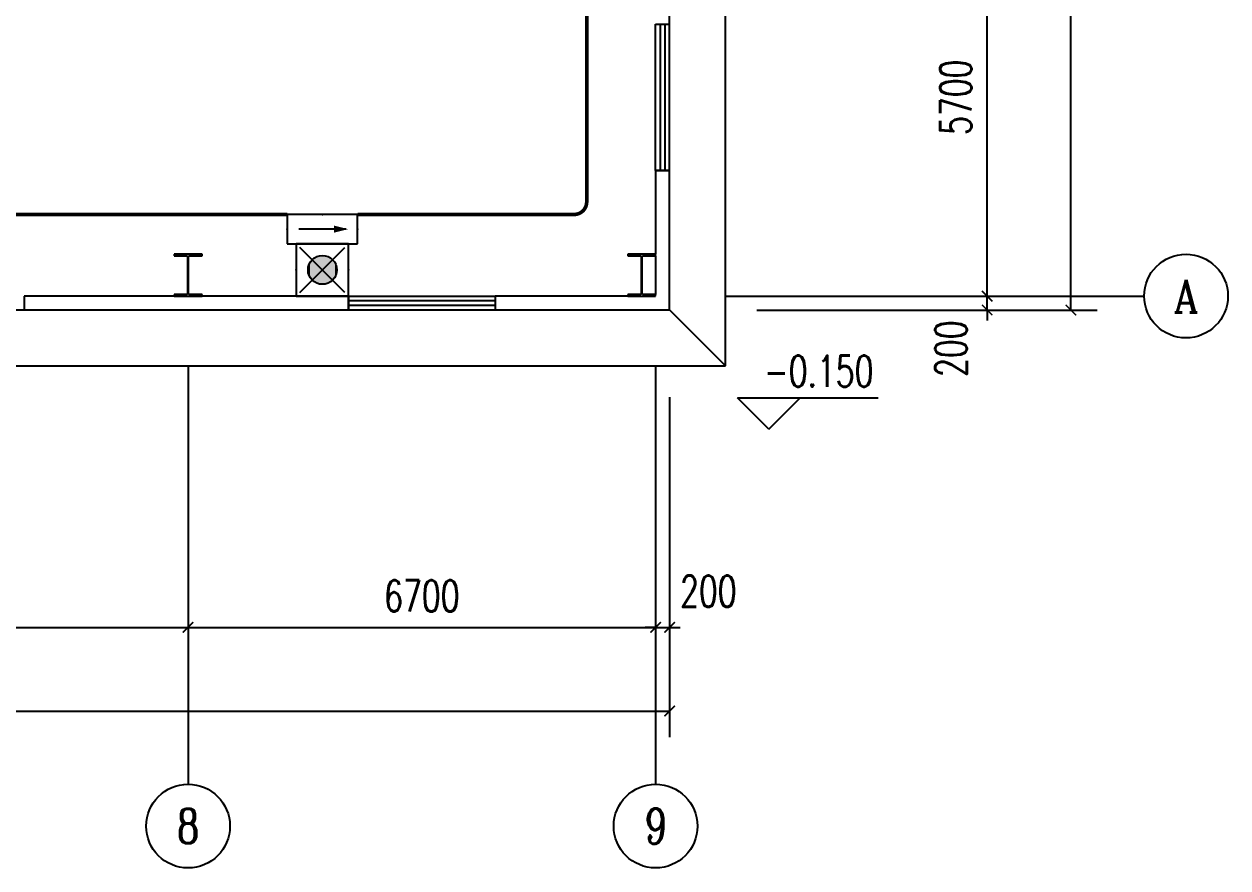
# Model space of a CAD drawing. Extents: x 1728470 to 1835391, y -157368 to 197905.
# Drawn here: x 1789200 to 1806450, y -7102 to 4998 of the extents above; entities that cross this region are included whole.
import ezdxf
from ezdxf.enums import TextEntityAlignment as Align

# ---------------------------------------------------------------- set-up
doc = ezdxf.new("R2010")
doc.units = 0
doc.header["$LTSCALE"] = 1000
doc.header["$MEASUREMENT"] = 0
doc.layers.get('0').update_dxf_attribs({"linetype": 'CONTINUOUS'})
doc.layers.get('DEFPOINTS').update_dxf_attribs({"linetype": 'CONTINUOUS'})
for name, color, linetype in [('AXIS', 3, 'CONTINUOUS'), ('AXIS_TEXT', 7, 'CONTINUOUS'), ('COLUMN', 99, 'CONTINUOUS'), ('DIM_ELEV', 3, 'CONTINUOUS'), ('EQUIP-照明', 3, 'CONTINUOUS'), ('GROUND', 2, 'CONTINUOUS'), ('PUB_TEXT', 7, 'CONTINUOUS'), ('WALL', 9, 'CONTINUOUS'), ('WINDOW', 99, 'CONTINUOUS'), ('WIRE-照明', 1, 'CONTINUOUS')]:
    doc.layers.add(name, color=color, linetype=linetype)
doc.styles.add('_TCH_AXIS', font='COMPLEX', dxfattribs={"bigfont": 'GBCBIG'})
doc.styles.add('_TCH_DIM', font='SIMPLEX', dxfattribs={"bigfont": 'GBCBIG'})
doc.styles.add('COMPLEX', font='COMPLEX')
doc.styles.add('DIM_FONT', font='SIMPLEX', dxfattribs={"width": 0.7, "bigfont": 'GBCBIG'})
doc.styles.get("Standard").update_dxf_attribs({"font": 'gbenor.shx', "bigfont": 'gbcbig.shx'})
doc.dimstyles.new('DIMN150', dxfattribs={"dimscale": 1.5, "dimtxt": 300, "dimasz": 100, "dimexe": 250, "dimexo": 300, "dimgap": 150, "dimtad": 1, "dimdec": 0, "dimzin": 0, "dimtxsty": 'DIM_FONT', "dimblk": 'ARCHTICK', "dimcen": 0.09, "dimclrt": 7, "dimazin": 3, "dimtfac": 1, "dimtdec": 0, "dimtix": 1, "dimtmove": 0, "dimatfit": 3, "dimtolj": 1, "dimtzin": 0})

# ---------------------------------------------------------------- blocks, each defined once
blk = doc.blocks.new('_AXISO')
blk.add_circle((0, 0), 0.5)
at = {"layer": 'AXIS_TEXT', "style": 'COMPLEX', "width": 1.041667}
blk.add_attdef('A', text='', height=0.56, dxfattribs=at).set_placement((-0.25, -0.28), (0.25, -0.28), align=Align.FIT)
blk = doc.blocks.new('_ARCHTICK')
at = {"color": 0, "linetype": 'BYBLOCK', "const_width": 0.15}
blk.add_lwpolyline([(-0.5, -0.5), (0.5, 0.5)], dxfattribs=at)
blk = doc.blocks.new('*D48')
at = {"layer": 'AXIS', "color": 0}
for p, q in [((1913817, 67450), (1913817, 62575)), ((1968417, 67450), (1968417, 62575)), ((1913817, 62950), (1968417, 62950))]:
    blk.add_line(p, q, dxfattribs=at)
at = {"layer": 'DEFPOINTS', "color": 0}
for p in [(1913817, 67900), (1968417, 67900), (1968417, 62950)]:
    blk.add_point(p, dxfattribs=at)
at = {"layer": 'AXIS', "color": 0, "xscale": 150, "yscale": 150, "zscale": 150, "rotation": 180}
blk.add_blockref('_ARCHTICK', (1913817, 62950), dxfattribs=at)
at = {"layer": 'AXIS', "color": 0, "xscale": 150, "yscale": 150, "zscale": 150}
blk.add_blockref('_ARCHTICK', (1968417, 62950), dxfattribs=at)
at = {"layer": 'AXIS', "color": 7, "insert": (1941117, 63400), "char_height": 450, "attachment_point": 5, "style": 'DIM_FONT'}
blk.add_mtext('\\A1;54600', dxfattribs=at)
blk = doc.blocks.new('*D56')
at = {"layer": 'AXIS', "color": 0}
for p, q in [((1954717, 67450), (1954717, 63775)), ((1961517, 67450), (1961517, 63775)), ((1954717, 64150), (1961517, 64150))]:
    blk.add_line(p, q, dxfattribs=at)
at = {"layer": 'DEFPOINTS', "color": 0}
for p in [(1954717, 67900), (1961517, 67900), (1961517, 64150)]:
    blk.add_point(p, dxfattribs=at)
at = {"layer": 'AXIS', "color": 0, "xscale": 150, "yscale": 150, "zscale": 150, "rotation": 180}
blk.add_blockref('_ARCHTICK', (1954717, 64150), dxfattribs=at)
at = {"layer": 'AXIS', "color": 0, "xscale": 150, "yscale": 150, "zscale": 150}
blk.add_blockref('_ARCHTICK', (1961517, 64150), dxfattribs=at)
at = {"layer": 'AXIS', "color": 7, "insert": (1958117, 64600), "char_height": 450, "attachment_point": 5, "style": 'DIM_FONT'}
blk.add_mtext('\\A1;6800', dxfattribs=at)
blk = doc.blocks.new('*D57')
at = {"layer": 'AXIS', "color": 0}
for p, q in [((1961517, 67450), (1961517, 63775)), ((1968217, 67450), (1968217, 63775)), ((1961517, 64150), (1968217, 64150))]:
    blk.add_line(p, q, dxfattribs=at)
at = {"layer": 'DEFPOINTS', "color": 0}
for p in [(1961517, 67900), (1968217, 67900), (1968217, 64150)]:
    blk.add_point(p, dxfattribs=at)
at = {"layer": 'AXIS', "color": 0, "xscale": 150, "yscale": 150, "zscale": 150, "rotation": 180}
blk.add_blockref('_ARCHTICK', (1961517, 64150), dxfattribs=at)
at = {"layer": 'AXIS', "color": 0, "xscale": 150, "yscale": 150, "zscale": 150}
blk.add_blockref('_ARCHTICK', (1968217, 64150), dxfattribs=at)
at = {"layer": 'AXIS', "color": 7, "insert": (1964867, 64600), "char_height": 450, "attachment_point": 5, "style": 'DIM_FONT'}
blk.add_mtext('\\A1;6700', dxfattribs=at)
blk = doc.blocks.new('*D58')
at = {"layer": 'AXIS', "color": 0}
for p, q in [((1968217, 67450), (1968217, 63775)), ((1968417, 67450), (1968417, 63775)), ((1968217, 64150), (1968067, 64150)), ((1968217, 64150), (1968417, 64150)), ((1968417, 64150), (1968567, 64150))]:
    blk.add_line(p, q, dxfattribs=at)
at = {"layer": 'DEFPOINTS', "color": 0}
for p in [(1968217, 67900), (1968417, 67900), (1968417, 64150)]:
    blk.add_point(p, dxfattribs=at)
at = {"layer": 'AXIS', "color": 0, "xscale": 150, "yscale": 150, "zscale": 150}
blk.add_blockref('_ARCHTICK', (1968217, 64150), dxfattribs=at)
at = {"layer": 'AXIS', "color": 0, "xscale": 150, "yscale": 150, "zscale": 150, "rotation": 180}
blk.add_blockref('_ARCHTICK', (1968417, 64150), dxfattribs=at)
at = {"layer": 'AXIS', "color": 7, "insert": (1968972, 64668), "char_height": 450, "attachment_point": 5, "style": 'DIM_FONT'}
blk.add_mtext('\\A1;200', dxfattribs=at)
blk = doc.blocks.new('*D70')
at = {"layer": 'AXIS', "color": 0}
for p, q in [((1969667, 86300), (1974542, 86300)), ((1974167, 68700), (1974167, 86300)), ((1969667, 68700), (1974542, 68700))]:
    blk.add_line(p, q, dxfattribs=at)
at = {"layer": 'DEFPOINTS', "color": 0}
for p in [(1969217, 86300), (1974167, 86300), (1969217, 68700)]:
    blk.add_point(p, dxfattribs=at)
at = {"layer": 'AXIS', "color": 0, "xscale": 150, "yscale": 150, "zscale": 150}
for p, rotation in [((1974167, 86300), 90), ((1974167, 68700), 270)]:
    blk.add_blockref('_ARCHTICK', p, dxfattribs=dict(at, rotation=rotation))
at = {"layer": 'AXIS', "color": 7, "insert": (1973717, 77500), "char_height": 450, "attachment_point": 5, "rotation": 90, "style": 'DIM_FONT'}
blk.add_mtext('\\A1;17600', dxfattribs=at)
blk = doc.blocks.new('*D71')
at = {"layer": 'AXIS', "color": 0}
for p, q in [((1972967, 68900), (1972967, 69050)), ((1969667, 68900), (1973342, 68900)), ((1972967, 68700), (1972967, 68900)), ((1969667, 68700), (1973342, 68700)), ((1972967, 68700), (1972967, 68550))]:
    blk.add_line(p, q, dxfattribs=at)
at = {"layer": 'DEFPOINTS', "color": 0}
for p in [(1969217, 68900), (1972967, 68900), (1969217, 68700)]:
    blk.add_point(p, dxfattribs=at)
at = {"layer": 'AXIS', "color": 0, "xscale": 150, "yscale": 150, "zscale": 150}
for p, rotation in [((1972967, 68900), 270), ((1972967, 68700), 90)]:
    blk.add_blockref('_ARCHTICK', p, dxfattribs=dict(at, rotation=rotation))
at = {"layer": 'AXIS', "color": 7, "insert": (1972449, 68145), "char_height": 450, "attachment_point": 5, "rotation": 90, "style": 'DIM_FONT'}
blk.add_mtext('\\A1;200', dxfattribs=at)
blk = doc.blocks.new('*D72')
at = {"layer": 'AXIS', "color": 0}
for p, q in [((1969667, 74600), (1973342, 74600)), ((1972967, 68900), (1972967, 74600)), ((1969667, 68900), (1973342, 68900))]:
    blk.add_line(p, q, dxfattribs=at)
at = {"layer": 'DEFPOINTS', "color": 0}
for p in [(1969217, 74600), (1972967, 74600), (1969217, 68900)]:
    blk.add_point(p, dxfattribs=at)
at = {"layer": 'AXIS', "color": 0, "xscale": 150, "yscale": 150, "zscale": 150}
for p, rotation in [((1972967, 74600), 90), ((1972967, 68900), 270)]:
    blk.add_blockref('_ARCHTICK', p, dxfattribs=dict(at, rotation=rotation))
at = {"layer": 'AXIS', "color": 7, "insert": (1972517, 71750), "char_height": 450, "attachment_point": 5, "rotation": 90, "style": 'DIM_FONT'}
blk.add_mtext('\\A1;5700', dxfattribs=at)
blk = doc.blocks.new('$TCHSYS$WIN2D')
for p, q in [((-0.5, 0.5), (0.5, 0.5)), ((-0.5, 0.5), (-0.5, -0.5)), ((0.5, 0.5), (0.5, -0.5)), ((0.5, 0.1667), (-0.5, 0.1667)), ((0.5, -0.1667), (-0.5, -0.1667)), ((-0.5, -0.5), (0.5, -0.5))]:
    blk.add_line(p, q)
blk = doc.blocks.new('$EQUIP$00001167')
for p, q in [((-0.429, 0.429), (0.429, -0.429)), ((-0.429, -0.429), (0.429, 0.429))]:
    blk.add_line(p, q)
blk.add_lwpolyline([(-0.5, 0.5), (-0.5, -0.5), (0.5, -0.5), (0.5, 0.5)], close=True)
blk.add_circle((0, 0), 0.275)
for p in [(0, 0.5), (-0.5, 0), (0.5, 0), (0, -0.5)]:
    blk.add_point(p)
for points in [[(-0.137, 0.238), (0.137, 0.238), (-0.238, 0.137), (0.238, 0.137)], [(0, 0.275), (0, 0.275), (-0.137, 0.238), (0.137, 0.238)], [(-0.238, 0.137), (0.238, 0.137), (-0.275, 0), (0.275, 0)], [(-0.238, -0.137), (0.238, -0.137), (-0.275, 0), (0.275, 0)], [(-0.137, -0.238), (0.137, -0.238), (-0.238, -0.137), (0.238, -0.137)], [(0, -0.275), (0, -0.275), (-0.137, -0.238), (0.137, -0.238)]]:
    blk.add_solid(points)
at = {"flags": 9}
blk.add_attdef('A', (0, 0), '', height=0.00002, dxfattribs=at)
blk = doc.blocks.new('$EQUIP$00001686')
for p, q in [((0.72, 0.6), (-0.72, 0.6)), ((-0.72, 0.6), (-0.72, 0)), ((0.72, 0), (0.72, 0.6)), ((-0.72, 0), (0.72, 0))]:
    blk.add_line(p, q)
at = {"color": 7}
blk.add_line((-0.48, 0.3), (0.48, 0.3), dxfattribs=at)
for p in [(0, 0.6), (-0.72, 0.3), (0.72, 0.3), (0, 0)]:
    blk.add_point(p)
blk.add_solid([(-0.24, 0.228), (-0.528, 0.3), (-0.24, 0.372)])
blk = doc.blocks.new('DFW32')
at = {"layer": 'AXIS', "color": 8}
for p, q in [((1969216.8, 68900.2), (1975216.8, 68900.2)), ((1961516.8, 67900.2), (1961516.8, 61900.2)), ((1968216.8, 67900.2), (1968216.8, 61900.2))]:
    blk.add_line(p, q, dxfattribs=at)
at = {"layer": 'COLUMN', "color": 8}
for p, q in [((1961716.8, 69500.2), (1961316.8, 69500.2)), ((1961316.8, 69500.2), (1961316.8, 69478.2)), ((1961316.8, 69478.2), (1961505.8, 69478.2)), ((1961505.8, 69478.2), (1961510.8, 69473.2)), ((1961510.8, 69473.2), (1961510.8, 68927.2)), ((1961522.8, 69473.2), (1961527.8, 69478.2)), ((1961522.8, 68927.2), (1961522.8, 69473.2)), ((1961527.8, 69478.2), (1961716.8, 69478.2)), ((1961716.8, 69478.2), (1961716.8, 69500.2)), ((1968216.8, 69500.2), (1967816.8, 69500.2)), ((1967816.8, 69500.2), (1967816.8, 69478.2)), ((1967816.8, 69478.2), (1968005.8, 69478.2)), ((1968005.8, 69478.2), (1968010.8, 69473.2)), ((1968010.8, 69473.2), (1968010.8, 68927.2)), ((1968022.8, 69473.2), (1968027.8, 69478.2)), ((1968022.8, 68927.2), (1968022.8, 69473.2)), ((1968027.8, 69478.2), (1968216.8, 69478.2)), ((1968216.8, 69478.2), (1968216.8, 69500.2)), ((1961505.8, 68922.2), (1961316.8, 68922.2)), ((1961316.8, 68922.2), (1961316.8, 68900.2)), ((1961316.8, 68900.2), (1961716.8, 68900.2)), ((1961510.8, 68927.2), (1961505.8, 68922.2)), ((1961527.8, 68922.2), (1961522.8, 68927.2)), ((1961716.8, 68922.2), (1961527.8, 68922.2)), ((1961716.8, 68900.2), (1961716.8, 68922.2)), ((1968005.8, 68922.2), (1967816.8, 68922.2)), ((1967816.8, 68922.2), (1967816.8, 68900.2)), ((1967816.8, 68900.2), (1968216.8, 68900.2)), ((1968010.8, 68927.2), (1968005.8, 68922.2)), ((1968027.8, 68922.2), (1968022.8, 68927.2)), ((1968216.8, 68922.2), (1968027.8, 68922.2)), ((1968216.8, 68900.2), (1968216.8, 68922.2))]:
    blk.add_line(p, q, dxfattribs=at)
at = {"layer": 'DIM_ELEV', "color": 8}
for p, q in [((1969837.5, 66992.2), (1969387.5, 67442.2)), ((1969387.5, 67442.2), (1971407.3, 67442.2)), ((1969837.5, 66992.2), (1970287.5, 67442.2))]:
    blk.add_line(p, q, dxfattribs=at)
at = {"layer": 'GROUND', "color": 8}
for p, q in [((1969216.8, 67900.2), (1969216.8, 87100.2)), ((1968416.8, 68700.2), (1968416.8, 86300.2)), ((1913816.8, 68700.2), (1968416.8, 68700.2)), ((1968416.8, 68700.2), (1969216.8, 67900.2)), ((1913016.8, 67900.2), (1969216.8, 67900.2))]:
    blk.add_line(p, q, dxfattribs=at)
at = {"layer": 'WALL', "color": 8}
for p, q in [((1968416.8, 70700.2), (1968216.8, 70700.2)), ((1968216.8, 70700.2), (1968216.8, 69500.2)), ((1968416.8, 68700.2), (1968416.8, 70700.2)), ((1968216.8, 69478.2), (1968216.8, 68922.2)), ((1961316.8, 68900.2), (1959166.8, 68900.2)), ((1959166.8, 68900.2), (1959166.8, 68700.2)), ((1963816.8, 68900.2), (1961716.8, 68900.2)), ((1963816.8, 68700.2), (1963816.8, 68900.2)), ((1967816.8, 68900.2), (1965916.8, 68900.2)), ((1965916.8, 68900.2), (1965916.8, 68700.2)), ((1959166.8, 68700.2), (1961516.8, 68700.2)), ((1961516.8, 68700.2), (1963816.8, 68700.2)), ((1965916.8, 68700.2), (1968416.8, 68700.2))]:
    blk.add_line(p, q, dxfattribs=at)
at = {"layer": 'AXIS', "color": 8}
ref = blk.add_blockref('_AXISO', (1975816.8, 68900.2), dxfattribs=dict(at, xscale=1200, yscale=1200, zscale=1200))
ref.add_attrib('A', 'A', dxfattribs={"layer": 'AXIS_TEXT', "color": 8, "height": 468.8, "style": '_TCH_AXIS', "width": 0.888889}).set_placement((1975638.2, 68665.8), (1975995.3, 68665.8), align=Align.FIT)
ref = blk.add_blockref('_AXISO', (1961516.8, 61300.2), dxfattribs=dict(at, xscale=1200, yscale=1200, zscale=1200))
ref.add_attrib('A', '8', dxfattribs={"layer": 'AXIS_TEXT', "color": 8, "height": 493.2, "style": '_TCH_AXIS'}).set_placement((1961352.4, 61053.6), (1961681.2, 61053.6), align=Align.FIT)
ref = blk.add_blockref('_AXISO', (1968216.8, 61300.2), dxfattribs=dict(at, xscale=1200, yscale=1200, zscale=1200))
ref.add_attrib('A', '9', dxfattribs={"layer": 'AXIS_TEXT', "color": 8, "height": 506.1, "style": '_TCH_AXIS', "width": 0.928571}).set_placement((1968060.1, 61047.1), (1968373.4, 61047.1), align=Align.FIT)
at = {"layer": 'WINDOW', "color": 8, "xscale": 2100, "yscale": 200, "zscale": 2100, "rotation": 90}
blk.add_blockref('$TCHSYS$WIN2D', (1968316.8, 71750.2), dxfattribs=at)
at = {"layer": 'WINDOW', "color": 8, "xscale": 2100, "yscale": 200, "zscale": 2100}
blk.add_blockref('$TCHSYS$WIN2D', (1964866.8, 68800.2), dxfattribs=at)
at = {"layer": 'PUB_TEXT', "color": 8, "style": '_TCH_DIM', "width": 0.705882}
blk.add_text('-0.150', height=446.25, dxfattribs=at).set_placement((1969772.3, 67599.7))
at = {"layer": 'AXIS', "color": 8}
for p1, p2, distance, picture, middle in [((1969216.8, 68700.2), (1969216.8, 86300.2), -4950, '*D70', (1973716.8, 77500.2)), ((1969216.8, 68900.2), (1969216.8, 74600.2), -3750, '*D72', (1972516.8, 71750.2)), ((1913816.8, 67900.2), (1968416.8, 67900.2), -4950, '*D48', (1941116.8, 63400.2)), ((1954716.8, 67900.2), (1961516.8, 67900.2), -3750, '*D56', (1958116.8, 64600.2)), ((1961516.8, 67900.2), (1968216.8, 67900.2), -3750, '*D57', (1964866.8, 64600.2))]:
    dim = blk.add_aligned_dim(p1=p1, p2=p2, distance=distance, dimstyle='DIMN150', dxfattribs=at)
    dim.commit()
    dim.dimension.update_dxf_attribs({"geometry": picture, "text_midpoint": middle})
for base, p1, p2, angle, picture, middle in [((1972966.8, 68900.2), (1969216.8, 68700.2), (1969216.8, 68900.2), 90, '*D71', (1972449.3, 68145.2)), ((1968416.8, 64150.2), (1968216.8, 67900.2), (1968416.8, 67900.2), 0, '*D58', (1968971.8, 64667.7))]:
    dim = blk.add_linear_dim(base=base, p1=p1, p2=p2, angle=angle, dimstyle='DIMN150', dxfattribs=at)
    dim.commit()
    dim.dimension.update_dxf_attribs({"geometry": picture, "text_midpoint": middle, "dimtype": 161})

msp = doc.modelspace()

# ---------------------------------------------------------------- linework, layer by layer
at = {"layer": 'WIRE-照明', "linetype": 'CONTINUOUS', "const_width": 52.5}
msp.add_lwpolyline([(1797262, 5294), (1797262, 2448, -0.414214), (1797082, 2268), (1793979, 2268)], format="xyb", dxfattribs=at)
msp.add_lwpolyline([(1783281, 2268), (1792971, 2268)], dxfattribs=at)

# ---------------------------------------------------------------- block references
msp.add_blockref('DFW32', (-169967, -67802))
at = {"layer": 'EQUIP-照明'}
for name, p, xscale, yscale, zscale, rotation in [('$EQUIP$00001686', (1793475, 2268), 700, 700, 700, 180), ('$EQUIP$00001167', (1793475, 1473), 750, 750, 750, 90)]:
    msp.add_blockref(name, p, dxfattribs=dict(at, xscale=xscale, yscale=yscale, zscale=zscale, rotation=rotation))

doc.saveas('drawing.dxf')
